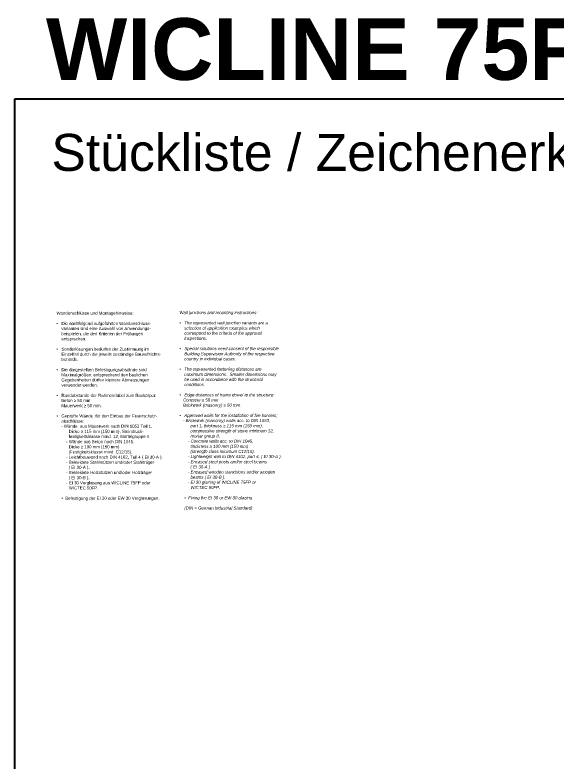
# Model space of a CAD drawing. Header units: millimetres. Extents: x -1598 to 10110, y -2803 to 662.
# Drawn here: x -1598 to -720, y -548 to 662 of the extents above; entities that cross this region are included whole.
import ezdxf

# ---------------------------------------------------------------- set-up
doc = ezdxf.new("R2010")
doc.units = ezdxf.units.MM
doc.linetypes.add('AUSGEZOGEN', pattern=[0])
for name, color, linetype in [('00TXT', 7, 'AUSGEZOGEN'), ('01TXT', 7, 'Continuous'), ('WBC-GER-ENG', 7, 'Continuous')]:
    doc.layers.add(name, color=color, linetype=linetype)
doc.layers.add('BOUND_EXT', color=30, linetype='Continuous', plot=False)
doc.styles.add('SWISS', font='swiss.ttf')
doc.styles.add('SWISSB', font='swissb.ttf')
doc.styles.add('SWISSL', font='swissl.ttf')

msp = doc.modelspace()

# ---------------------------------------------------------------- linework, layer by layer
at = {"layer": 'BOUND_EXT'}
msp.add_lwpolyline([(-1597.625068, 525.856903), (1109.571931, 525.856903), (1109.571931, -1757.145509), (-1597.625068, -1757.145509)], close=True, dxfattribs=at)

# ---------------------------------------------------------------- texts
at = {"layer": '00TXT', "color": 7, "style": 'SWISSB'}
msp.add_text('WICLINE 75FP / EI 30', height=100, dxfattribs=at).set_placement((-1547.349478, 556.684209))
at = {"layer": '01TXT', "color": 40, "insert": (-1538.526922, 469.155506), "char_height": 60, "width": 13525.0477515, "attachment_point": 1, "style": 'SWISS'}
msp.add_mtext('Stückliste / Zeichenerklärung / Bef. Abstände', dxfattribs=at)
at = {"layer": 'WBC-GER-ENG', "char_height": 4, "attachment_point": 1, "style": 'SWISSL'}
for s, insert, width in [('{\\fSwis721 BT|b0|i1|c0|p34;\\H1.25x;\\C40;Wall junctions and mounting instructions:^J\\P\\pi-8,l8,t8;\\fSymbol|b0|i1|c2|p18;\\C1;·^I\\fSwis721 Lt BT|b0|i1|c0|p34;The represented wall junction variants are a selection of application examples which correspond to the criteria of the approval inspections\\C10;.^J\\P\\fSymbol|b0|i1|c2|p18;\\C1;·^I\\fSwis721 Lt BT|b0|i1|c0|p34;Special solutions need consent of the responsible Building Supervision Authority of the respective country in individual cases.^J\\P\\fSymbol|b0|i1|c2|p18;·^I\\fSwis721 Lt BT|b0|i1|c0|p34;The represented fastening distances are maximum dimensions.  Smaller dimensions may be used in accordance with the structural conditions.^J\\fSwis721 BT|b0|i1|c0|p34;\\C40;\\P\\fSymbol|b0|i1|c2|p18;\\C1;·^I\\fSwis721 Lt BT|b0|i1|c0|p34;Edge distances of frame dowel to the structure:^J   Concrete ≥ 50 mm^J   Brickwork (masonry) ≥ 50 mm.^J\\P\\fSymbol|b0|i1|c2|p18;\\C10;·^I\\fSwis721 Lt BT|b0|i1|c0|p34;Approved walls for the installation of fire barriers; ^J   - Brickwork (masonry) walls acc. to DIN 1053,\\P\\pt8,16;^I^I part 1, thickness ≥ 115 mm (150 mm),\\P^I^I compressive strength of stone minimum 12,\\P^I^I mortar group II. \\P\\pi0,t8;   - Concrete walls acc. to DIN 1045, \\P\\pi-8,t8,16;^I^I thickness ≥ 100 mm (150 mm) \\P^I^I (strength class minimum C12/15).\\P\\pi0,t8;   - Lightweight wall to DIN 4102, part 4, ( EI 30-A ).\\P   - Encased steel posts and/or steel beams \\P\\pi-8,t8,16;^I^I ( EI 30-A ).\\P\\pi0,t8;   - Encased wooden stanchions and/or wooden \\P\\pt16;^I beams ( EI 30-B ).\\P\\pt8;   - EI 30 glazing of WICLINE 75FP or \\P\\pi-8,t8,16;^I^I WICTEC 50FP.\\P\\pi0,t8;\\P\\fSymbol|b0|i1|c2|p18;\\C1;· \\fSwis721 Lt BT|b0|i1|c0|p34; Fixing the EI 30 or EW 30 glazing\\P\\P\\C10;(DIN = German Industrial Standard)}', (-1330.909097, 181.924708), 156.91765316), ('{\\fSwis721 BT|b0|i0|c0|p34;\\H1.25x;\\C40;Wandanschlüsse und Montagehinweise:^J\\P\\pi-8,l8,t8;\\fSymbol|b0|i0|c2|p18;\\C10;·^I\\fSwis721 Lt BT|b0|i0|c0|p34;Die nachfolgend aufgeführten Wandanschluss- varianten sind eine Auswahl von Anwendungs- beispielen, die den Kriterien der Prüfungen entsprechen.^J\\P\\fSymbol|b0|i0|c2|p18;·^I\\fSwis721 Lt BT|b0|i0|c0|p34;Sonderlösungen bedürfen der Zustimmung im Einzelfall durch die jeweils zuständige Bauaufsichts- behörde.^J\\P\\fSymbol|b0|i0|c2|p18;·^I\\fSwis721 Lt BT|b0|i0|c0|p34;Die dargestellten Befestigungsabstände sind Maximalgrößen; entsprechend den baulichen Gegebenheiten dürfen kleinere Abmessungen verwendet werden.\\P\\pi0,l0,tz;\\fSwis721 BT|b0|i0|c0|p34;\\C40;\\P\\pi-8,l8,t8;\\fSymbol|b0|i0|c2|p18;\\C1;·^I\\fSwis721 Lt BT|b0|i0|c0|p34;Randabstände der Rahmendübel zum Baukörper:^J    Beton ≥ 50 mm^J    Mauerwerk ≥ 50 mm.^J\\P\\fSymbol|b0|i0|c2|p18;\\C10;·^I\\fSwis721 Lt BT|b0|i0|c0|p34;Geprüfte Wände  für den Einbau der Feuerschutz- abschlüsse:^J    - Wände  aus Mauerwerk nach DIN 1053 Teil 1, \\P\\pt8,16;^I^I  Dicke ≥ 115 mm (150 mm), Steindruck- \\P  ^I^I  festigkeitsklasse mind. 12, Mörtelgruppe II.\\P\\pi0,t8;    - Wände aus Beton nach DIN 1045, \\P\\pi-8,t8,16;^I^I  Dicke ≥ 100 mm (150 mm)\\P\\pi0,t8;      (Festigkeitsklasse mind. C12/15).\\P    - Leichtbauwand nach DIN 4102, Teil 4 ( EI 30-A ).\\P    - Bekleidete Stahlstützen und/oder Stahlträger \\P\\pi-8,t8,16;^I^I  ( EI 30-A ).\\P\\pi0,t8;    - Bekleidete Holzstützen und/oder Holzträger  \\P\\pi-8,t8,16;^I^I  ( EI 30-B ).\\P\\pi0,t8;    - EI 30 Verglasung aus WICLINE 75FP oder \\P\\pi-8,t8,16;^I^I  WICTEC 50FP.\\P\\pi0,t8;\\P\\fSymbol|b0|i0|c2|p18;·  \\fSwis721 Lt BT|b0|i0|c0|p34;Befestigung der EI 30 oder EW 30 Verglasungen.}', (-1530.233312, 181.124115), 164.61730012)]:
    msp.add_mtext(s, dxfattribs=dict(at, insert=insert, width=width))

doc.saveas('drawing.dxf')
